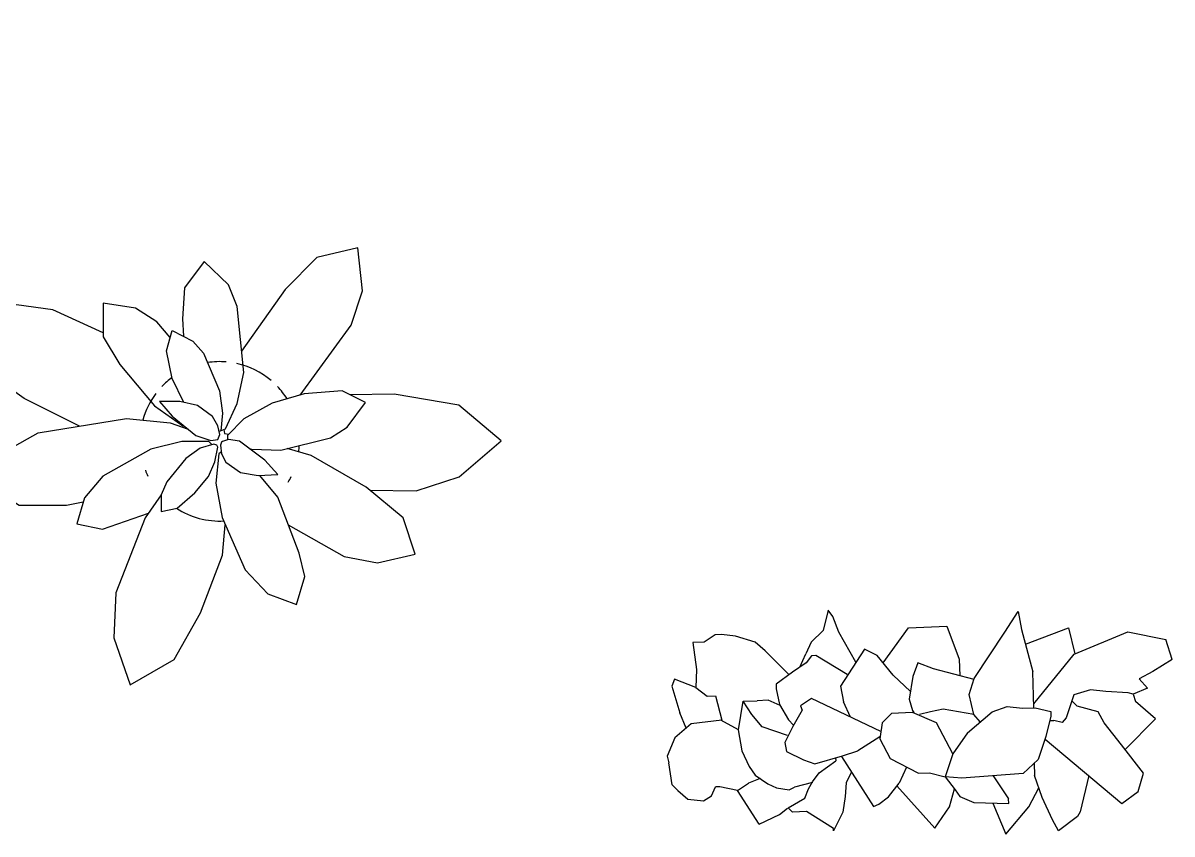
# Model space of a CAD drawing. Header units: millimetres. Extents: x 14385 to 129787, y 107826 to 186798.
# Drawn here: x 49842 to 51719, y 127166 to 128491 of the extents above; entities that cross this region are included whole.
import ezdxf

# ---------------------------------------------------------------- set-up
doc = ezdxf.new("R2010")
doc.units = ezdxf.units.MM
doc.header["$LTSCALE"] = 1000
doc.layers.add('FF-PLANTS', color=86, linetype='Continuous')

# ---------------------------------------------------------------- blocks, each defined once
blk = doc.blocks.new('A$C5CEB6ECB')
at = {"color": 8}
for p, q in [((-423.5, 526.3), (-480.8, 295.4)), ((-363.1, 283.4), (-423.5, 526.3)), ((-628.3, 440.6), (-512.4, 169.1)), ((-418.7, 234.2), (-628.3, 440.6)), ((-7.5, 396.1), (-363.1, 232.6)), ((-310.8, 150), (-7.5, 396.1)), ((-779.1, 335.8), (-580.6, 167.5)), ((-552.5, 263.2), (-779.1, 335.8)), ((-423.5, 138.9), (-363.1, 283.4)), ((-423.5, 138.9), (-418.7, 234.2)), ((-363.1, 232.6), (-423.5, 138.9)), ((63.9, 138.9), (-227.3, 217.8)), ((-618.7, 181.8), (-901.3, 38.9)), ((-590, 175.4), (-618.7, 181.8)), ((-512.4, 169.1), (-466.7, 153.6)), ((-482.2, 186.6), (-456.8, 132.6)), ((-425.1, 172.3), (-482.2, 186.6)), ((-423.5, 138.9), (-425.1, 172.3)), ((-580.6, 167.5), (-463.2, 146.2)), ((629, 158.8), (562.4, 143)), ((636.8, 88.5), (629, 158.8)), ((-457.6, 134.3), (-482.2, 131)), ((-456.8, 132.6), (-423.5, 138.9)), ((-444.1, 83.4), (-423.5, 138.9)), ((-423.5, 138.9), (-310.8, 150)), ((-418.7, 29.4), (-423.5, 138.9)), ((-315.5, 104), (-423.5, 138.9)), ((-423.5, 138.9), (-361.6, 42.1)), ((-353.6, 97.7), (-423.5, 138.9)), ((-423.5, 138.9), (-379, 86.5)), ((-240.9, 58), (63.9, 138.9)), ((378.2, 136.5), (346.4, 93.6)), ((418.1, 98.6), (378.2, 136.5)), ((562.4, 143), (510.6, 91.1)), ((-482.2, 131), (-615.6, -16.6)), ((-321.9, 0.8), (-353.6, 97.7)), ((-12.3, -177), (-315.5, 104)), ((432, 63.1), (418.1, 98.6)), ((-615.6, -16.6), (-444.1, 83.4)), ((-379, 86.5), (-321.9, 0.8)), ((-288.7, 79.2), (-240.9, 58)), ((346.4, 93.6), (342.8, 42.8)), ((510.6, 91.1), (439.3, -9.8)), ((618.1, 32.5), (636.8, 88.5)), ((71.8, 65.8), (-18.3, 40.3)), ((131.2, 57.5), (71.8, 65.8)), ((213.1, 20.1), (131.2, 57.5)), ((266.3, 60.4), (213.1, 68.3)), ((213.1, 68.3), (213.1, 13.3)), ((301, 38.2), (266.3, 60.4)), ((442.8, -44.9), (432, 63.1)), ((-901.3, 38.9), (-585.4, 21.5)), ((-361.6, 42.1), (-340.6, 29)), ((18.3, -40.3), (-18.3, 40.3)), ((322.6, 12.4), (301, 38.2)), ((342.8, 42.8), (344.6, 14.4)), ((-652.1, -235.7), (-418.7, 29.4)), ((-553.4, 19.6), (-652.1, -235.7)), ((-328.6, 21.4), (-12.3, -177)), ((316.6, -9.4), (325.8, 23.8)), ((325.8, 23.8), (360, 6.7)), ((535.1, -81.7), (618.1, 32.5)), ((-306, -251.6), (-307.5, 8.2)), ((213.1, 13.3), (240.6, -31.7)), ((360, 6.7), (377.3, -13.3)), ((-449.3, -5.4), (-453.6, -29.3)), ((326.2, -54.3), (316.6, -9.4)), ((377.3, -13.3), (403.4, -74.7)), ((-453.6, -29.3), (-306, -251.6)), ((240.6, -31.7), (296.9, -99.3)), ((84.5, -87.1), (18.3, -40.3)), ((344.8, -93.5), (326.2, -54.3)), ((432.1, -95.2), (442.8, -44.9)), ((403.4, -74.7), (408.3, -111.1)), ((603.4, -74.5), (541.6, -79.8)), ((641.7, -93.7), (603.4, -74.5)), ((174.4, -132.4), (84.5, -87.1)), ((338.5, -92.1), (305.1, -92.1)), ((305.1, -92.1), (325.9, -116.3)), ((367.3, -98.7), (338.5, -92.1)), ((541.6, -79.8), (489.4, -95)), ((612, -134), (641.7, -93.7)), ((688.5, -79.9), (616.3, -81)), ((794, -98.3), (688.5, -79.9)), ((296.9, -99.3), (343.2, -131.8)), ((392.1, -116.7), (367.3, -98.7)), ((408.3, -111.1), (405.5, -139.8)), ((413.1, -136.5), (432.1, -95.2)), ((489.4, -95), (443.3, -120.6)), ((863.1, -156.1), (794, -98.3)), ((107.4, -143.5), (251.3, -119.6)), ((251.3, -119.6), (322.6, -127)), ((322.6, -127), (352.4, -137.5)), ((325.9, -116.3), (364.8, -147.4)), ((400.4, -131.8), (392.1, -116.7)), ((443.3, -120.6), (416.3, -147.6)), ((59.9, -169.9), (107.4, -143.5)), ((343.2, -131.8), (346.9, -133.1)), ((364.8, -147.4), (389.3, -155.6)), ((403.6, -146), (400.4, -131.8)), ((400.4, -154), (403.6, -146)), ((402, -141.3), (413.1, -136.5)), ((410.2, -137.8), (411.5, -144.5)), ((411.5, -144.5), (418.5, -145.4)), ((416.3, -147.6), (416.3, -154)), ((584.7, -151.7), (612, -134)), ((341.7, -157.2), (291.1, -170.2)), ((386.1, -157.2), (341.7, -157.2)), ((371.8, -168.3), (348.2, -185.2)), ((394, -161.9), (371.8, -168.3)), ((391.6, -162.6), (386.1, -157.2)), ((389.3, -155.6), (400.4, -154)), ((398.8, -163.5), (394, -161.9)), ((395.6, -190.5), (400.4, -166.7)), ((400.4, -166.7), (398.8, -163.5)), ((406.7, -158.7), (405.2, -163.5)), ((405.2, -163.5), (406.7, -177.8)), ((408.3, -157.2), (406.7, -158.7)), ((417.9, -154), (408.3, -157.2)), ((436.2, -157), (417.9, -154)), ((477.4, -187.9), (436.2, -157)), ((451.9, -168.8), (456, -169.9)), ((503.4, -171.4), (584.7, -151.7)), ((794.5, -214.9), (863.1, -156.1)), ((17.8, -225.4), (59.9, -169.9)), ((291.1, -170.2), (213, -214.2)), ((348.2, -185.2), (317.1, -223.4)), ((402, -177.8), (397.2, -225.4)), ((406.4, -174.3), (402, -177.8)), ((406.7, -177.8), (413.5, -191.2)), ((456, -169.9), (503.4, -171.4)), ((553, -180.1), (513.8, -168.9)), ((642.7, -231.8), (553, -180.1)), ((385.1, -214.6), (395.6, -190.5)), ((413.5, -191.2), (437.5, -208.1)), ((498.8, -211.1), (477.4, -187.9)), ((213, -214.2), (182.6, -249.6)), ((317.1, -223.4), (308.3, -244.5)), ((362.9, -241.2), (385.1, -214.6)), ((437.5, -208.1), (466.7, -212.9)), ((466.7, -212.9), (498.8, -211.1)), ((498.4, -248.2), (469.3, -212.8)), ((724.4, -237.8), (794.5, -214.9)), ((76.2, -261.9), (17.8, -225.4)), ((333.9, -266.3), (362.9, -241.2)), ((397.2, -225.4), (407.5, -281.8)), ((703.4, -281.9), (642.7, -231.8)), ((649, -236.9), (724.4, -237.8)), ((153.5, -261.9), (76.2, -261.9)), ((180.5, -256.7), (153.5, -261.9)), ((182.6, -249.6), (170.2, -292.1)), ((308.3, -244.7), (281.7, -282.3)), ((308.3, -244.5), (308.3, -271.5)), ((533.2, -339.9), (498.4, -248.2)), ((212.3, -300.9), (287.2, -274.5)), ((308.3, -271.5), (333.9, -266.3)), ((170.2, -292.1), (212.3, -300.9)), ((281.7, -282.3), (234.1, -404.5)), ((407.5, -281.8), (445.4, -367.1)), ((408.2, -343.3), (412.7, -293.7)), ((515.6, -293.5), (607.1, -345.4)), ((722.7, -341.3), (703.4, -281.9)), ((372.1, -437.1), (408.2, -343.3)), ((542.5, -378.1), (533.2, -339.9)), ((607.1, -345.4), (661.4, -355.7)), ((661.4, -355.7), (722.7, -341.3)), ((445.4, -367.1), (482.5, -406)), ((529, -423.9), (542.5, -378.1)), ((234.1, -404.5), (230.7, -478.2)), ((482.5, -406), (529, -423.9)), ((329, -513.3), (372.1, -437.1)), ((230.7, -478.2), (257.5, -554.7)), ((257.5, -554.7), (329, -513.3))]:
    blk.add_line(p, q, dxfattribs=at)
for centre, start, end in [((-423.5, 138.9), 42.6311, 102.2758), ((-423.5, 138.9), 145.6051, 155.1511), ((-423.5, 138.9), 0, 10.9786), ((-423.5, 138.9), 180, 205.6973), ((-423.5, 138.9), 338.7019, 349.807), ((-423.5, 138.9), 227.0428, 231.9307), ((-423.5, 138.9), 264.3374, 307.1805), ((403.6, -157.2), 85.2848, 98.7499), ((403.6, -157.2), 49.8179, 77.6637), ((403.6, -157.2), 126.6551, 136.418), ((403.6, -157.2), 32.1423, 43.5771), ((403.6, -157.2), 143.0282, 164.4965), ((403.6, -157.2), 352.4345, 356.9296), ((403.6, -157.2), 201.2653, 205.7604), ((403.6, -157.2), 329.2581, 333.7532), ((403.6, -157.2), 237.1582, 273.2041)]:
    blk.add_arc(centre, 130.2, start, end, dxfattribs=at)
blk = doc.blocks.new('A$C12013A5A')
at = {"color": 8}
for p, q in [((-87.7525, 184.3), (-95.855, 150.8375)), ((-80.58, 173.5375), (-87.7525, 184.3)), ((-70.68, 148.15), (-80.58, 173.5375)), ((200.7825, 147.95), (222.55375, 181.95)), ((222.55375, 181.95), (228.01, 152.7125)), ((-95.855, 150.8375), (-115.79875, 131.625)), ((1.9425, 98), (43.09875, 155)), ((43.09875, 155), (106.055, 158.175)), ((106.055, 158.175), (125.72875, 104.2)), ((228.01, 152.7125), (246.09375, 83.475)), ((234.36125, 128.4), (304.76, 155)), ((304.76, 155), (314.985, 112.5)), ((-290.525, 132.025), (-308.75125, 131.2875)), ((-272.635, 143.775), (-290.525, 132.025)), ((-262.17625, 144.2), (-272.635, 143.775)), ((-239.28, 141.425), (-262.17625, 144.2)), ((-207.045, 131.6625), (-239.28, 141.425)), ((-190.6475, 117.6), (-207.045, 131.6625)), ((-115.79875, 131.625), (-124.35, 112.875)), ((-42.54875, 99.125), (-70.68, 148.15)), ((150.6275, 72.3), (200.7825, 147.95)), ((313.65875, 111.9375), (401.5025, 148.5875)), ((401.5025, 148.5875), (463.4675, 136.3375)), ((473.5925, 103.6), (463.4675, 136.3375)), ((-308.75125, 131.2875), (-302.84625, 87.3375)), ((-151.7275, 78.55), (-190.6475, 117.6)), ((-134.41125, 90.8125), (-124.35, 112.875)), ((-28.77125, 120.375), (-67.98375, 59.8875)), ((-7.92875, 110.15), (-28.77125, 120.375)), ((-123.9, 98.1625), (-146.235, 82.5375)), ((-115.12375, 109.575), (-123.9, 98.1625)), ((-108.28875, 109.8375), (-115.12375, 109.575)), ((-57.15375, 78.7375), (-108.28875, 109.8375)), ((18.145, 78.05), (-7.92875, 110.15)), ((58.59375, 98.075), (50.15375, 75.65)), ((83.9925, 88.05), (58.59375, 98.075)), ((125.72875, 104.2), (127.3325, 76.925)), ((247.7, 30.9125), (313.65875, 111.9375)), ((473.5925, 103.6), (442.2575, 83.95)), ((-302.84625, 87.3375), (-304.225, 57.825)), ((-146.235, 82.5375), (-173.0125, 63.0625)), ((46.36125, 51.05), (18.145, 78.05)), ((50.15375, 75.65), (44.4425, 38.6)), ((150.22875, 71.05), (83.9925, 88.05)), ((247.8925, 24.625), (246.09375, 83.475)), ((442.2575, 83.95), (419.81125, 72)), ((-338.85125, 71.175), (-343.07, 59.9625)), ((-343.07, 59.9625), (-330.33, 16.275)), ((-304.225, 57.825), (-338.85125, 71.175)), ((-304.225, 57.825), (-285.55, 43.8375)), ((-173.0125, 63.0625), (-172.78875, 55.7)), ((-67.98375, 59.8875), (-62.64, 34.325)), ((142.30125, 46.1875), (150.6275, 72.3)), ((433.61125, 56.375), (410.0325, 46.75)), ((419.81125, 72), (433.61125, 56.375)), ((-285.55, 43.8375), (-271.88, 44.3875)), ((-271.88, 44.3875), (-261.53, 4.3)), ((-172.78875, 55.7), (-167.445, 30.15)), ((-115.2675, 39.5875), (-133.1575, 27.825)), ((-2.03625, -14), (-115.2675, 39.5875)), ((44.4425, 38.6), (49.56125, 20.4)), ((150.1475, 13.3625), (142.30125, 46.1875)), ((313.4025, 45.65), (309.1825, 34.4375)), ((340.51875, 54.1), (313.4025, 45.65)), ((365.69125, 51.425), (340.51875, 54.1)), ((402.25875, 49.2), (365.69125, 51.425)), ((410.0325, 46.75), (402.25875, 49.2)), ((410.0325, 46.75), (414.1, 34.9375)), ((-234.6025, -11.6625), (-226.9075, 35.1375)), ((-226.9075, 35.1375), (-204.12375, 36.05)), ((-212.5625, 13.6125), (-226.9075, 35.1375)), ((-185.89625, 36.775), (-204.12375, 36.05)), ((-166.33375, 28.2), (-185.89625, 36.775)), ((-167.445, 30.15), (-152.9875, 4.95)), ((-130.65375, 20.5625), (-145.81625, -5.8)), ((-133.1575, 27.825), (-130.65375, 20.5625)), ((-51.3775, 9.35), (-62.64, 34.325)), ((49.56125, 20.4), (51.9525, 16.8)), ((99.68625, 22.4), (79.2925, 17.9)), ((150.1475, 13.3625), (99.68625, 22.4)), ((179.65375, 18.225), (204.49125, 26.575)), ((204.49125, 26.575), (229.665, 23.9)), ((229.665, 23.9), (250.17, 24.7125)), ((250.17, 24.7125), (275.45625, 18.3625)), ((309.1825, 34.4375), (300.85625, 8.325)), ((309.8325, 36.1625), (318.52125, 27.45)), ((353.0325, 17.775), (318.52125, 27.45)), ((446.895, 6.7875), (414.1, 34.9375)), ((-320.0875, -8.8), (-330.33, 16.275)), ((-261.53, 4.3), (-311.54125, -1.3875)), ((-234.6025, -11.6625), (-263.02, 4.1125)), ((-195.94, -6.425), (-212.5625, 13.6125)), ((-144.51625, -3.55), (-152.9875, 4.95)), ((0, 0), (-3.77125, -25.925)), ((15.49875, 15.35), (0, 0)), ((49.67375, 16.7125), (15.49875, 15.35)), ((88.96875, -0.125), (49.67375, 16.7125)), ((79.2925, 17.9), (61.17875, 13.5)), ((139.65375, -16.5125), (179.65375, 18.225)), ((160.5425, 1.625), (150.1475, 13.3625)), ((275.68125, 11), (267.58, -22.4625)), ((273.88125, 3.575), (280.4625, 3.8375)), ((275.45625, 18.3625), (275.68125, 11)), ((294.245, 0.7), (280.4625, 3.8375)), ((300.85625, 8.325), (294.245, 0.7)), ((362.71, -0.25), (353.0325, 17.775)), ((396.8825, -43.375), (446.895, 6.7875)), ((-311.54125, -1.3875), (-338.2075, -24.5375)), ((-234.81375, -11.5375), (-228.9925, -45.95)), ((-154.48, -20.8875), (-195.94, -6.425)), ((-145.81625, -5.8), (-158.7, -32.1)), ((115.60375, -50.6125), (88.96875, -0.125)), ((139.65375, -16.5125), (115.60375, -50.6125)), ((391.1725, -35.9375), (362.71, -0.25)), ((-338.2075, -24.5375), (-350.98, -54.5125)), ((-158.7, -32.1), (-155.9725, -46.725)), ((-3.3425, -22.975), (-39.6625, -45.7625)), ((-3.77125, -25.925), (13.18875, -58.3875)), ((267.58, -22.4625), (255.03375, -59.775)), ((266.54, -26.75), (391.8175, -131.65)), ((426.8075, -82.3875), (391.1725, -35.9375)), ((-350.98, -54.5125), (-348.3625, -65.45)), ((-228.9925, -45.95), (-216.81375, -71.25)), ((-155.9725, -46.725), (-128.1825, -60.35)), ((-109.73, -66.975), (-64.5, -54.125)), ((-66.33625, -54.7375), (-14.07, -136.8)), ((-64.5, -54.125), (-39.6625, -45.7625)), ((115.60375, -50.6125), (103.0575, -87.925)), ((-342.4825, -101.2625), (-348.3625, -65.45)), ((-216.81375, -71.25), (-207.25, -85.6)), ((-128.1825, -60.35), (-109.73, -66.975)), ((-102.445, -81.4125), (-75.6675, -61.9375)), ((-75.8075, -57.3375), (-75.6675, -61.9375)), ((13.18875, -58.3875), (59.5425, -82.3125)), ((39.9875, -72.225), (28.095, -98.3)), ((255.03375, -59.775), (230.645, -82.85)), ((248.3825, -66.075), (248.985, -85.8)), ((-199.25375, -90.9), (-218.235, -98.55)), ((-207.25, -85.6), (-186.29625, -99.4875)), ((-113.3875, -96.575), (-102.445, -81.4125)), ((-50.1025, -80.225), (-58.595, -98.075)), ((59.5425, -82.3125), (77.77, -81.5875)), ((77.77, -81.5875), (103.0575, -87.925)), ((103.0575, -87.925), (119.68, -109.375)), ((130.51, -90.525), (103.0575, -87.925)), ((230.645, -82.85), (130.51, -90.525)), ((181.69, -86.6), (206.8075, -124.3)), ((261.50125, -122.125), (248.985, -85.8)), ((337.95375, -85.925), (323.8025, -145.4125)), ((418.595, -112.175), (426.8075, -82.3875)), ((-342.4825, -101.2625), (-333.275, -110.5)), ((-333.275, -110.5), (-316.87625, -124.575)), ((-278.25625, -119.35), (-271.87125, -104.375)), ((-264.905, -104.65), (-271.87125, -104.375)), ((-236.125, -110.3125), (-264.905, -104.65)), ((-236.125, -110.3125), (-218.235, -98.55)), ((-200.855, -165.75), (-236.125, -110.3125)), ((-186.29625, -99.4875), (-172.40125, -106.3)), ((-172.40125, -106.3), (-151.7825, -109.1625)), ((-151.7825, -109.1625), (-142.7825, -105.1125)), ((-113.75, -97.2), (-142.7825, -105.1125)), ((-126.27125, -122.875), (-119.88625, -107.8875)), ((-119.88625, -107.8875), (-113.3875, -96.575)), ((-58.595, -98.075), (-60.19875, -120.225)), ((10.5425, -121.0875), (28.095, -98.3)), ((24.34625, -103.1625), (86.38125, -172.1125)), ((109.99, -137.175), (118.54, -107.9)), ((119.68, -109.375), (126.8525, -120.125)), ((239.83625, -137.175), (255.98625, -106.1125)), ((391.8175, -131.65), (418.595, -112.175)), ((-316.87625, -124.575), (-291.7025, -127.25)), ((-291.7025, -127.25), (-278.25625, -119.35)), ((-153.1625, -138.675), (-126.27125, -122.875)), ((-60.19875, -120.225), (-63.96875, -146.1625)), ((-5.06875, -132.7625), (10.5425, -121.0875)), ((126.8525, -120.125), (149.9725, -130.25)), ((149.9725, -130.25), (207.045, -131.6625)), ((180.7525, -131.0125), (202.45625, -181.6375)), ((207.045, -131.6625), (206.8075, -124.3)), ((278.5725, -158.2625), (261.50125, -122.125)), ((-200.855, -165.75), (-167.41, -149.875)), ((-167.41, -149.875), (-154.13625, -139.2375)), ((-146.1025, -145.75), (-153.1625, -138.675)), ((-123.31875, -144.85), (-146.1025, -145.75)), ((-79.13125, -172.5375), (-123.31875, -144.85)), ((-63.96875, -146.1625), (-79.01875, -176.2125)), ((-14.07, -136.8), (-5.06875, -132.7625)), ((86.38125, -172.1125), (109.99, -137.175)), ((202.45625, -181.6375), (239.83625, -137.175)), ((323.8025, -145.4125), (319.47, -152.95)), ((288.2475, -176.2875), (278.5725, -158.2625)), ((319.47, -152.95), (288.2475, -176.2875)), ((-79.01875, -176.2125), (-79.13125, -172.5375))]:
    blk.add_line(p, q, dxfattribs=at)

msp = doc.modelspace()

# ---------------------------------------------------------------- block references
at = {"layer": 'FF-PLANTS'}
for name, p in [('A$C5CEB6ECB', (49759.9, 127964.6)), ('A$C12013A5A', (51245.2, 127347.6))]:
    msp.add_blockref(name, p, dxfattribs=at)

doc.saveas('drawing.dxf')
